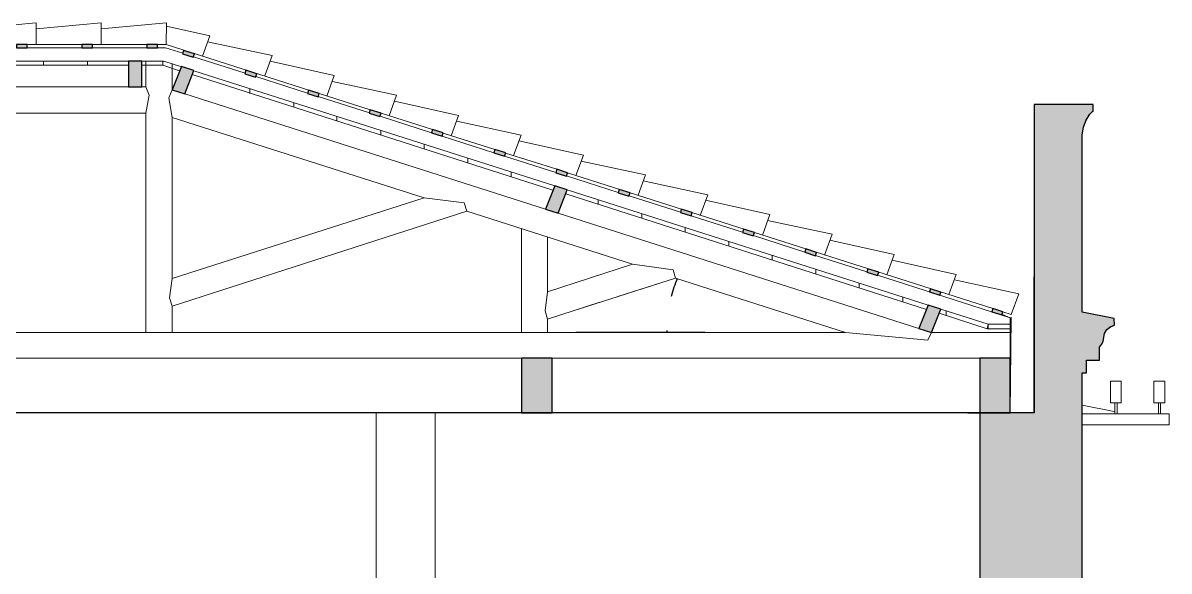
# Model space of a CAD drawing. Header units: millimetres. Extents: x -1448 to 7013, y -20340 to -15892.
# Drawn here: x 2805 to 6183, y -17507 to -15892 of the extents above; entities that cross this region are included whole.
import ezdxf

# ---------------------------------------------------------------- set-up
doc = ezdxf.new("R2010")
doc.units = ezdxf.units.MM
doc.layers.add('A-ALV-___-___-EXI', color=250, linetype='Continuous', lineweight=35)
doc.layers.add('A-COB-___-___-EXI', color=250, linetype='Continuous', lineweight=25)

msp = doc.modelspace()

# ---------------------------------------------------------------- hatches: boundary and pattern name
at = {"layer": 'A-ALV-___-___-EXI'}
h = msp.add_hatch(color=11, dxfattribs=at)
h.paths.add_polyline_path([(-678.6, -19836.5), (-582.3, -19836.5), (-582.3, -17041.4), (-678.6, -17041.4), (-678.6, -19447.7)])
h.paths.add_polyline_path([(5926.8, -19836.5), (5926.8, -18627), (5785.6, -18627), (5785.6, -19836.5), (5801.9, -19836.5)])
h.paths.add_polyline_path([(5926.8, -17641.4), (5926.8, -16923.3), (5940.4, -16923.3), (5940.4, -16885.3), (5978.4, -16885.3), (5978.4, -16847.1), (5984.9, -16838.6), (5989.1, -16829.5), (5993, -16807.4), (6000, -16795.8), (6010.2, -16787.2), (6022.5, -16782.7), (6021.8, -16763.2), (5926.8, -16744.4), (5926.8, -16221.4), (5930.7, -16199), (5937.6, -16180.2), (5948.8, -16161.6), (5959.4, -16151), (5959.4, -16131.9), (5785.6, -16131.9), (5785.6, -17041.4), (5625.4, -17041.4), (5625.4, -17551.9), (5804.6, -17641.4)])
at = {"layer": 'A-COB-___-___-EXI', "true_color": 0xc19a82}
h = msp.add_hatch(color=33, dxfattribs=at)
h.paths.add_polyline_path([(5785.6, -18627), (5966.2, -18627), (5966.2, -18582.2), (5853.5, -18572.7), (5801.9, -18572.7), (5801.9, -18582.2), (5785.6, -18582.2)])
h.paths.add_polyline_path([(4274.8, -17041.4), (4364.3, -17041.4), (4364.3, -16879.9), (4274.8, -16879.9)])
h.paths.add_polyline_path([(-675.9, -17041.4), (-586.3, -17041.4), (-586.3, -16879.9), (-675.9, -16879.9)])
h.paths.add_polyline_path([(578.4, -17041.4), (668, -17041.4), (668, -16879.9), (578.4, -16879.9)])
h.paths.add_polyline_path([(5715, -17041.4), (5715, -16879.9), (5625.4, -16879.9), (5625.4, -17041.4)])
h.paths.add_polyline_path([(-540.2, -16803.9), (-503.3, -16792.1), (-532.1, -16719.7), (-568.9, -16731.4)])
h.paths.add_polyline_path([(5482.9, -16803.9), (5510.5, -16735), (5473.6, -16723.2), (5446.1, -16792.1)])
h.paths.add_polyline_path([(-761.7, -16753.7), (-730.6, -16743.6), (-733.7, -16733.4), (-764.8, -16743.5)])
h.paths.add_polyline_path([(5690.6, -16752.3), (5693.6, -16743.2), (5663.4, -16733.6), (5660.7, -16742.8)])
h.paths.add_polyline_path([(-630.3, -16710.7), (-598, -16700.2), (-600.9, -16690.6), (-633.2, -16701.1)])
h.paths.add_polyline_path([(5507.2, -16693.9), (5510.2, -16684.8), (5480, -16675.2), (5477.4, -16684.4)])
h.paths.add_polyline_path([(-432.6, -16648.3), (-400.4, -16637.9), (-403.4, -16628.3), (-435.5, -16638.7)])
h.paths.add_polyline_path([(5324.1, -16636.3), (5327.3, -16626.5), (5295.4, -16616.3), (5292.6, -16626.3)])
h.paths.add_polyline_path([(-233.5, -16584.9), (-201.6, -16574.5), (-204.7, -16564.4), (-236.6, -16574.8)])
h.paths.add_polyline_path([(5140.9, -16577.7), (5144.2, -16567.9), (5112.3, -16557.7), (5109.4, -16567.7)])
h.paths.add_polyline_path([(-38.2, -16522.6), (-3.2, -16511.3), (-6.3, -16501.1), (-41.3, -16512.5)])
h.paths.add_polyline_path([(4957.6, -16519.3), (4960.8, -16509.5), (4928.9, -16499.3), (4926.1, -16509.3)])
h.paths.add_polyline_path([(4774.1, -16460.7), (4777.4, -16450.9), (4745.5, -16440.7), (4742.6, -16450.7)])
h.paths.add_polyline_path([(161.8, -16458.6), (194.2, -16448.1), (191.2, -16438.5), (158.9, -16449)])
h.paths.add_polyline_path([(552.9, -16454.4), (589.2, -16442.8), (560.7, -16370.9), (523.9, -16382.6)])
h.paths.add_polyline_path([(4382.1, -16452.1), (4409.4, -16383.8), (4372.6, -16372), (4345.3, -16440.3)])
h.paths.add_polyline_path([(4591, -16402.3), (4594.3, -16392.5), (4562.4, -16382.3), (4559.5, -16392.3)])
h.paths.add_polyline_path([(359.3, -16395.5), (392.5, -16384.7), (389.6, -16375.1), (356.3, -16385.9)])
h.paths.add_polyline_path([(4407.1, -16343.2), (4410.4, -16333.4), (4378.5, -16323.2), (4375.6, -16333.2)])
h.paths.add_polyline_path([(557.1, -16332.2), (590.4, -16321.4), (587.3, -16311.3), (554, -16322.2)])
h.paths.add_polyline_path([(4224.4, -16284.4), (4227.7, -16274.6), (4195.8, -16264.4), (4192.9, -16274.4)])
h.paths.add_polyline_path([(754.9, -16269.1), (788.1, -16258.3), (785.2, -16248.7), (751.9, -16259.5)])
h.paths.add_polyline_path([(4040.6, -16225.8), (4043.9, -16216), (4012, -16205.8), (4009.1, -16215.8)])
h.paths.add_polyline_path([(953, -16205.8), (984.7, -16195.5), (981.8, -16185.9), (950.1, -16196.3)])
h.paths.add_polyline_path([(3857.2, -16167.4), (3860.5, -16157.6), (3828.5, -16147.4), (3825.7, -16157.4)])
h.paths.add_polyline_path([(1150.7, -16141.9), (1183.9, -16131.1), (1181, -16121.5), (1147.7, -16132.4)])
h.paths.add_polyline_path([(3675, -16109.6), (3678.2, -16099.8), (3646.3, -16089.6), (3643.5, -16099.6)])
h.paths.add_polyline_path([(1648.4, -16104.2), (1684.7, -16092.6), (1656.4, -16021.2), (1619.6, -16032.9)])
h.paths.add_polyline_path([(3281.5, -16100.3), (3308.8, -16032), (3272, -16020.3), (3244.6, -16088.6)])
h.paths.add_polyline_path([(1813.7, -16080.4), (1813.7, -16004.3), (1775.7, -16004.3), (1775.7, -16080.4)])
h.paths.add_polyline_path([(3115.5, -16080.4), (3154.8, -16080.4), (3154.8, -16004.3), (3115.5, -16004.3)])
h.paths.add_polyline_path([(1349.1, -16078.9), (1381.2, -16068.5), (1378.3, -16058.9), (1346.2, -16069.4)])
h.paths.add_polyline_path([(3490.6, -16051.4), (3493.8, -16041.5), (3461.9, -16031.4), (3459.1, -16041.3)])
h.paths.add_polyline_path([(1547.7, -16015.5), (1577.7, -16005.8), (1574.8, -15996.2), (1544.8, -16005.9)])
h.paths.add_polyline_path([(3306.8, -15992.8), (3310.1, -15983), (3278.2, -15972.8), (3275.3, -15982.8)])
h.paths.add_polyline_path([(2339, -15965), (2339, -15955.5), (2306.4, -15955.5), (2306.4, -15965)])
h.paths.add_polyline_path([(2113.7, -15965), (2146.3, -15965), (2146.3, -15955.5), (2113.7, -15955.5)])
h.paths.add_polyline_path([(2625.4, -15965), (2625.4, -15955.5), (2592.9, -15955.5), (2592.9, -15965)])
h.paths.add_polyline_path([(1920.9, -15965), (1953.5, -15965), (1953.5, -15955.5), (1920.9, -15955.5)])
h.paths.add_polyline_path([(2816.8, -15965), (2816.8, -15955.5), (2785.6, -15955.5), (2785.6, -15965)])
h.paths.add_polyline_path([(1729.5, -15965), (1760.7, -15965), (1760.7, -15955.5), (1729.5, -15955.5)])
h.paths.add_polyline_path([(3169.8, -15965), (3201, -15965), (3201, -15955.5), (3169.8, -15955.5)])
h.paths.add_polyline_path([(2978.4, -15965), (3009.6, -15965), (3009.6, -15955.5), (2978.4, -15955.5)])

# ---------------------------------------------------------------- linework, layer by layer
at = {"layer": 'A-ALV-___-___-EXI', "color": 18, "lineweight": 9}
for p, q in [((3845.8, -19197.7), (3845.8, -17041.4)), ((4019.6, -19197.7), (4019.6, -17041.4))]:
    msp.add_line(p, q, dxfattribs=at)
for points, knots in [([(5928.2, -16217), (5928.5, -16205.4), (5931.1, -16194.1), (5935.6, -16183.7), (5931.1, -16194.1), (5928.5, -16205.4), (5928.2, -16217)], [0, 0, 0, 0, 0.4513877, 0.4513877, 0.4513877, 0.9027754, 0.9027754, 0.9027754, 0.9027754]), ([(5938.4, -16177.8), (5943.8, -16167.4), (5951.2, -16158.1), (5960.2, -16150.5), (5951.2, -16158.1), (5943.8, -16167.4), (5938.4, -16177.8)], [0, 0, 0, 0, 0.4621532, 0.4621532, 0.4621532, 0.9243063, 0.9243063, 0.9243063, 0.9243063])]:
    msp.add_open_spline(points, degree=3, knots=knots, dxfattribs=at)
at = {"layer": 'A-COB-___-___-EXI', "color": 18, "lineweight": 9}
for p, q in [((2978.4, -15955.5), (2816.8, -15955.5)), ((2816.8, -15965), (2978.4, -15965)), ((3169.8, -15955.5), (3009.6, -15955.5)), ((3009.6, -15965), (3169.8, -15965)), ((3275.7, -15981.3), (3278.4, -15971.8)), ((3115.5, -16004.3), (1813.7, -16004.3)), ((2865.7, -16004.3), (2865.7, -16016.6)), ((2994.7, -16004.3), (2994.7, -16016.6)), ((3217.3, -16004.3), (3217.3, -16016.6)), ((3244.4, -16011.1), (3244.4, -16088.5)), ((3307.4, -15991.2), (3459.5, -16039.8)), ((3115.5, -16016.6), (1813.7, -16016.6)), ((3304, -16044.1), (4367.1, -16384.4)), ((4372.6, -16372), (3308.6, -16032.6)), ((3115.5, -16080.4), (1813.7, -16080.4)), ((3491.1, -16049.8), (3643.8, -16098.6)), ((3281.5, -16100.3), (4345.3, -16440.3)), ((3473.9, -16085.8), (3473.9, -16099.4)), ((3675.3, -16108.7), (3825.8, -16156.8)), ((3602.8, -16126.5), (3602.8, -16140.1)), ((3730.4, -16167.2), (3730.4, -16180.8)), ((3856.7, -16167.2), (3825.4, -16157.7)), ((3857.4, -16166.9), (4009.2, -16215.4)), ((4011.9, -16206.2), (3860.4, -16157.8)), ((3859.4, -16208), (3859.4, -16221.5)), ((4195.6, -16264.9), (4043.8, -16216.4)), ((3987, -16248.7), (3987, -16262.3)), ((4040.8, -16225.5), (4193, -16274.1)), ((4224.5, -16284.2), (4375.8, -16332.5)), ((4378.4, -16323.2), (4227.5, -16275.1)), ((4115.9, -16290.8), (4115.9, -16303)), ((4243.5, -16331.5), (4243.5, -16345.1)), ((4407.3, -16342.6), (4559.8, -16391.3)), ((4410.5, -16334.2), (4409.3, -16336.7)), ((5663.4, -16733.6), (4410.2, -16333.4)), ((5473.6, -16723.2), (4409.4, -16383.8)), ((4404.7, -16395.6), (5468, -16736)), ((4500.1, -16412.9), (4500.1, -16426.5)), ((4591.3, -16401.4), (4742.9, -16449.8)), ((4382.1, -16452.1), (5446.1, -16792.1)), ((4629.1, -16453.7), (4629.1, -16467.2)), ((4774.9, -16458.5), (4774.3, -16460.5)), ((4774.4, -16459.9), (4926.3, -16508.4)), ((4274.8, -16803.9), (4274.8, -16498.5)), ((4756.7, -16494.4), (4756.7, -16508)), ((4957.8, -16518.5), (5109.6, -16567)), ((4885.6, -16536.5), (4885.6, -16550)), ((5013.2, -16577.2), (5013.2, -16590.8)), ((5141.1, -16577.1), (5292.8, -16625.5)), ((5142.2, -16617.9), (5142.2, -16631.5)), ((5785.6, -17041.4), (5784.3, -16639.6)), ((5269.8, -16658.6), (5269.8, -16672.2)), ((5398.7, -16699.4), (5398.7, -16712.9)), ((5508.1, -16691.4), (5507.3, -16693.9)), ((5526.3, -16741.4), (5526.3, -16753.7)), ((5926.8, -16744.2), (6021.8, -16763.2)), ((668, -16879.9), (4274.8, -16879.9)), ((4364.3, -16879.9), (5625.4, -16879.9)), ((5926.8, -17018.4), (6021.8, -17037.4)), ((6023.2, -17011.6), (6023.2, -17044.2)), ((6030, -17011.6), (6030, -17044.2)), ((6152.1, -17011.6), (6152.1, -17044.2)), ((6157.6, -17011.6), (6157.6, -17044.2)), ((2872.2, -17041.4), (4274.8, -17041.4)), ((4364.3, -17041.4), (5131.3, -17041.4)), ((4364.3, -17041.4), (4413.2, -17041.4))]:
    msp.add_line(p, q, dxfattribs=at)
at = {"layer": 'A-COB-___-___-EXI'}
msp.add_line((4815, -16803.9), (4435, -16803.9), dxfattribs=at)
at = {"layer": 'A-COB-___-___-EXI', "color": 18, "lineweight": 9, "flags": 128}
for points in [[(2651.2, -15909.3), (2844, -15891.7), (2844, -15955.5)], [(2844, -15909.3), (3035.4, -15891.7), (3035.4, -15955.5)], [(3035.4, -15909.3), (3228.2, -15891.7), (3226.8, -15955.5)], [(3334, -15989.4), (3355.8, -15929.7), (3228.2, -15901.2)], [(3517.3, -16047.8), (3539, -15988.1), (3349, -15947.3)], [(3828.5, -16147.6), (3226.8, -15955.5), (3201, -15955.5)], [(3201, -15965), (3225.4, -15965), (3275.8, -15981.1)], [(3167.1, -16004.3), (3167.1, -16080.4), (3154.8, -16080.4)], [(3271.7, -16020.8), (3220, -16004.3), (3154.8, -16004.3)], [(3700.5, -16107.5), (3722.3, -16046.4), (3533.6, -16004.3)], [(3266.2, -16032.9), (3217.3, -16016.6), (3154.8, -16016.6)], [(3271.6, -16020.6), (3244.4, -16088.5), (3234.9, -16112.9), (3244.4, -16170)], [(3167.1, -16080.4), (3176.6, -16104.8), (3167.1, -16157.7)], [(3883.8, -16165.9), (3905.5, -16104.8), (3716.8, -16064.1)], [(4067.1, -16224.3), (4088.8, -16164.5), (3900.1, -16122.4)], [(3167.1, -16803.9), (3167.1, -16157.7), (1762.1, -16157.7), (1762.1, -16803.9)], [(3987, -16407.5), (3244.4, -16170), (3244.4, -16645.1), (3987, -16407.5), (4105.1, -16422.4), (4113.2, -16446.9), (3244.4, -16726.5), (3244.4, -16803.9)], [(4250.3, -16282.6), (4273.4, -16222.9), (4083.4, -16180.8)], [(4434.9, -16341), (4456.7, -16281.3), (4266.6, -16239.2)], [(4618.2, -16399.4), (4639.9, -16339.6), (4449.9, -16298.9)], [(4801.5, -16459.1), (4823.2, -16398), (4633.1, -16357.3)], [(4984.7, -16517.5), (5006.4, -16456.4), (4816.4, -16414.3)], [(4557.9, -16698.2), (4728.2, -16643.7), (4721.4, -16619.3), (4601.9, -16603), (4113.2, -16446.9)], [(5168, -16575.8), (5189.7, -16514.8), (4999.6, -16474)], [(4601.9, -16603), (4350.8, -16684.4), (4350.8, -16522.9)], [(5351.2, -16634.2), (5372.9, -16574.5), (5182.9, -16532.4)], [(5534.5, -16692.6), (5556.2, -16632.9), (5367.5, -16590.8)], [(206.4, -16645.1), (-287.7, -16803.9), (5229.1, -16803.9)], [(3244.4, -16645.1), (3236.3, -16702.1), (3244.4, -16726.5)], [(4442.4, -16735.2), (4728.2, -16643.7), (5229.1, -16803.9), (5472, -16827), (5482.9, -16803.9), (5715, -16803.9)], [(5324.3, -16635.6), (5715, -16760.5), (5692, -16751)], [(5550.8, -16649.1), (5740.8, -16689.9), (5717.7, -16751), (5693.6, -16743.2)], [(5785.6, -16639.6), (5784.3, -17038.7), (5715, -17041.4), (5717.7, -16759.1)], [(4350.8, -16684.4), (4344, -16740.1), (4350.8, -16764.5)], [(4350.8, -16803.9), (4350.8, -16764.5), (4504.9, -16715.2)], [(5505.6, -16747.2), (5647.2, -16793), (5715, -16793), (5715, -16779.5)], [(5715, -16879.9), (5715, -16760.5), (5715, -16779.5), (5649.9, -16779.5), (5510.5, -16735)], [(5649.9, -16793), (5649.9, -16779.5), (5647.2, -16793)], [(5926.8, -17076.7), (6183.4, -17076.7), (6183.4, -17044.2), (5926.8, -17044.2)]]:
    msp.add_lwpolyline(points, dxfattribs=at)
at = {"layer": 'A-COB-___-___-EXI'}
for points in [[(2816.8, -15965), (2816.8, -15955.5), (2785.6, -15955.5), (2785.6, -15965)], [(3009.6, -15965), (3009.6, -15955.5), (2978.4, -15955.5), (2978.4, -15965)], [(3201, -15965), (3201, -15955.5), (3169.8, -15955.5), (3169.8, -15965)], [(3310.1, -15983), (3278.2, -15972.8), (3275.3, -15982.8), (3306.8, -15992.8)], [(3154.8, -16080.4), (3154.8, -16004.3), (3115.5, -16004.3), (3115.5, -16080.4)], [(3272, -16020.3), (3244.6, -16088.6), (3281.5, -16100.3), (3308.8, -16032)], [(3493.8, -16041.5), (3461.9, -16031.4), (3459.1, -16041.3), (3490.6, -16051.4)], [(3678.2, -16099.8), (3646.3, -16089.6), (3643.5, -16099.6), (3675, -16109.6)], [(3860.5, -16157.6), (3828.5, -16147.4), (3825.7, -16157.4), (3857.2, -16167.4)], [(4043.9, -16216), (4012, -16205.8), (4009.1, -16215.8), (4040.6, -16225.8)], [(4227.7, -16274.6), (4195.8, -16264.4), (4192.9, -16274.4), (4224.4, -16284.4)], [(4410.4, -16333.4), (4378.5, -16323.2), (4375.6, -16333.2), (4407.1, -16343.2)], [(4372.6, -16372), (4345.3, -16440.3), (4382.1, -16452.1), (4409.4, -16383.8)], [(4594.3, -16392.5), (4562.4, -16382.3), (4559.5, -16392.3), (4591, -16402.3)], [(4777.4, -16450.9), (4745.5, -16440.7), (4742.6, -16450.7), (4774.1, -16460.7)], [(4960.8, -16509.5), (4928.9, -16499.3), (4926.1, -16509.3), (4957.6, -16519.3)], [(5144.2, -16567.9), (5112.3, -16557.7), (5109.4, -16567.7), (5140.9, -16577.7)], [(5327.3, -16626.5), (5295.4, -16616.3), (5292.6, -16626.3), (5324.1, -16636.3)], [(5510.2, -16684.8), (5480, -16675.2), (5477.4, -16684.4), (5507.2, -16693.9)], [(5473.6, -16723.2), (5446.1, -16792.1), (5482.9, -16803.9), (5510.5, -16735)], [(5693.6, -16743.2), (5663.4, -16733.6), (5660.7, -16742.8), (5690.6, -16752.3)], [(4364.3, -17041.4), (4364.3, -16879.9), (4274.8, -16879.9), (4274.8, -17041.4)]]:
    msp.add_lwpolyline(points, close=True, dxfattribs=at)
for points in [[(5926.8, -17641.4), (5926.8, -16923.3), (5940.4, -16923.3), (5940.4, -16885.3), (5978.4, -16885.3), (5978.4, -16847.1), (5984.9, -16838.6), (5989.1, -16829.5), (5993, -16807.4), (6000, -16795.8), (6010.2, -16787.2), (6022.5, -16782.7), (6021.8, -16763.2), (5926.8, -16744.4), (5926.8, -16221.4), (5930.7, -16199), (5937.6, -16180.2), (5948.8, -16161.6), (5959.4, -16151), (5959.4, -16131.9), (5785.6, -16131.9), (5785.6, -17041.4), (5715, -17041.4), (115, -17041.4)], [(5589.7, -17041.4), (5625.4, -17041.4), (5715, -17041.4), (5715, -16879.9), (5625.4, -16879.9), (5625.4, -17041.4), (5625.4, -17551.9)]]:
    msp.add_lwpolyline(points, dxfattribs=at)
at = {"layer": 'A-COB-___-___-EXI', "color": 18, "lineweight": 9, "flags": 128}
for points in [[(6011, -16947.8), (6011, -17011.6), (6042.2, -17011.6), (6042.2, -16947.8)], [(6138.6, -16947.8), (6138.6, -17011.6), (6171.1, -17011.6), (6171.1, -16947.8)]]:
    msp.add_lwpolyline(points, close=True, dxfattribs=at)
at = {"layer": 'A-COB-___-___-EXI', "color": 254, "lineweight": 25}
for points in [[(4733.5, -16644.7), (4726.4, -16662), (4720.5, -16679.8), (4715.8, -16697.8)], [(4702.4, -16798.2), (4702.4, -16799.9), (4702.4, -16801.5), (4702.4, -16803.2)]]:
    msp.add_open_spline(points, degree=3, dxfattribs=at)
at = {"layer": 'A-COB-___-___-EXI', "color": 18, "lineweight": 9}
for points in [[(6022.5, -16782.8), (6013.4, -16784.4), (6005.5, -16789.1), (5999.9, -16795.7)], [(5999, -16796.7), (5993.7, -16803.4), (5990.6, -16811.8), (5990.6, -16820.9)], [(5986.4, -16836.1), (5986.9, -16835.1), (5987.4, -16834), (5987.9, -16832.9)]]:
    msp.add_open_spline(points, degree=3, dxfattribs=at)

doc.saveas('drawing.dxf')
